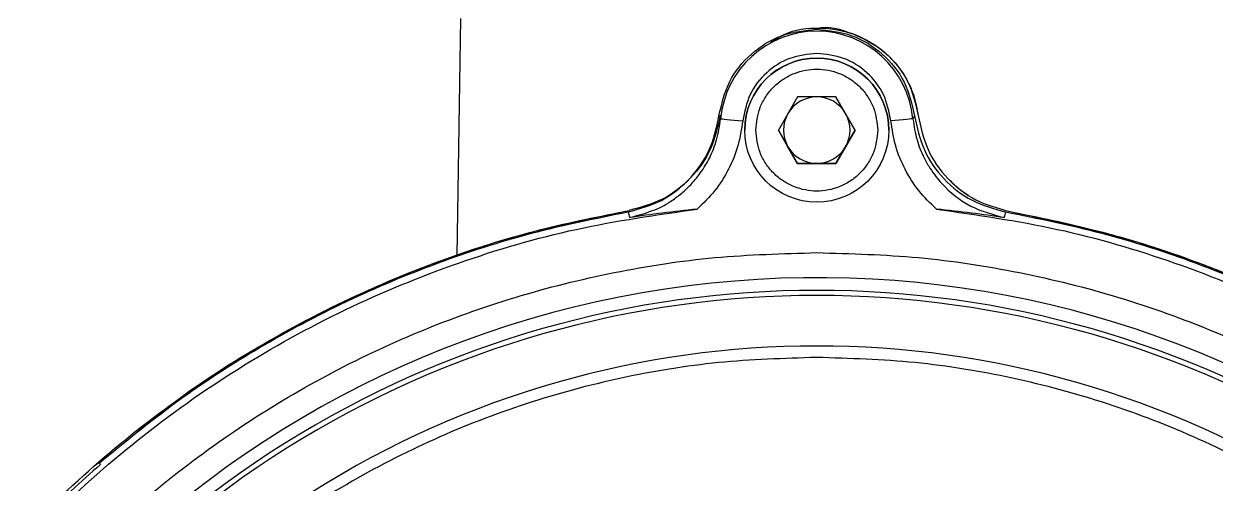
# Model space of a CAD drawing. Header units: millimetres. Extents: x 2223 to 4172, y 741 to 2119.
# Drawn here: x 2763.5 to 2871, y 1926.1 to 1967.5 of the extents above; entities that cross this region are included whole.
import ezdxf

# ---------------------------------------------------------------- set-up
doc = ezdxf.new("R2010")
doc.units = ezdxf.units.MM

msp = doc.modelspace()

# ---------------------------------------------------------------- linework, layer by layer
at = {"color": 7, "linetype": 'Continuous', "lineweight": 25}
for p, q in [((2802.907, 1967.993), (2802.581, 1946.625)), ((2833.329, 1960.923), (2831.597, 1957.923)), ((2836.793, 1960.923), (2833.329, 1960.923)), ((2838.525, 1957.923), (2836.793, 1960.923)), ((2826.236, 1959.199), (2826.385, 1958.949)), ((2843.887, 1959.199), (2843.738, 1958.949)), ((2844.219, 1959.226), (2844.219, 1959.226)), ((2828.561, 1957.93), (2828.561, 1957.93)), ((2828.621, 1957.93), (2828.621, 1957.93)), ((2831.597, 1957.923), (2833.329, 1954.923)), ((2832.463, 1956.423), (2831.597, 1957.923)), ((2836.793, 1954.923), (2838.525, 1957.923)), ((2838.525, 1957.923), (2837.659, 1956.423)), ((2841.501, 1957.916), (2841.501, 1957.916)), ((2841.561, 1957.916), (2841.561, 1957.916)), ((2833.329, 1954.923), (2832.463, 1956.423)), ((2837.659, 1956.423), (2836.793, 1954.923)), ((2833.329, 1954.923), (2836.793, 1954.923)), ((2833.329, 1954.923), (2833.329, 1954.923)), ((2835.061, 1954.923), (2833.329, 1954.923)), ((2836.793, 1954.923), (2835.061, 1954.923)), ((2836.793, 1954.923), (2836.793, 1954.923)), ((2818.033, 1950.548), (2818.153, 1950.032)), ((2818.146, 1950.673), (2818.146, 1950.673)), ((2852.089, 1950.548), (2851.97, 1950.032)), ((2852.393, 1950.6), (2852.393, 1950.6)), ((2770.047, 1927.772), (2770.352, 1928.012)), ((2770.307, 1927.878), (2770.419, 1927.766))]:
    msp.add_line(p, q, dxfattribs=at)
at = {"color": 7, "linetype": 'Continuous', "lineweight": 25, "flags": 128}
for points in [[(2826.385, 1958.949), (2826.429, 1958.945), (2826.546, 1958.934), (2826.732, 1958.916), (2826.98, 1958.893), (2827.28, 1958.864), (2827.622, 1958.832), (2827.991, 1958.797), (2828.375, 1958.761)], [(2843.738, 1958.949), (2843.694, 1958.945), (2843.576, 1958.934), (2843.39, 1958.916), (2843.143, 1958.893), (2842.842, 1958.864), (2842.501, 1958.832), (2842.131, 1958.797), (2841.747, 1958.761)]]:
    msp.add_lwpolyline(points, dxfattribs=at)
at = {"color": 7, "linetype": 'Continuous', "lineweight": 25}
msp.add_circle((2835.061, 1957.923), 6.5, dxfattribs=at)
for centre, radius, start, end in [((2835.061, 1958.129), 8.715, 5.40246, 174.59754), ((2835.061, 1957.923), 6.5, 0, 179.93876), ((2835.061, 1957.923), 3, 90, 150), ((2835.061, 1957.923), 3, 30, 90), ((2835.061, 1957.923), 3, 150, 210), ((2835.061, 1957.923), 3, 330, 30), ((2835.061, 1957.923), 3, 210, 270), ((2835.061, 1957.923), 3, 270, 330), ((2816.438, 1960.526), 10, 302.62258, 314.66639), ((2854.144, 1960.445), 10, 225.08863, 237.13271), ((2835.061, 1853.128), 91.48, 295.79271, 180), ((2835.061, 1853.128), 90.341, 353.64897, 186.35103), ((2835.061, 1853.128), 89.875, 353.64897, 186.35103), ((2835.061, 1853.128), 85.319, 353.33017, 186.66983)]:
    msp.add_arc(centre, radius, start, end, dxfattribs=at)
for points, knots in [([(2830.889, 1965.815), (2831.289, 1966.082), (2832.593, 1966.952), (2835.326, 1967.29), (2838.556, 1966.735), (2841.375, 1965.007), (2843.48, 1962.415), (2843.973, 1960.289), (2844.219, 1959.226)], [0, 0, 0, 0, 0.08145643, 0.26516514, 0.44887386, 0.63258257, 0.81629129, 1, 1, 1, 1]), ([(2835.068, 1967.125), (2835.071, 1967.125), (2836.124, 1967.34), (2838.376, 1966.709), (2840.574, 1965.532), (2841.837, 1964.323), (2842.473, 1963.578), (2843.178, 1962.527), (2843.873, 1961.082), (2844.099, 1959.866), (2844.219, 1959.226)], [0, 0, 0, 0, 0.0006179, 0.2439913, 0.4980561, 0.5655985, 0.6396073, 0.7200812, 0.8527937, 1, 1, 1, 1]), ([(2829.561, 1957.923), (2829.634, 1958.615), (2829.747, 1959.679), (2830.433, 1960.96), (2831.143, 1961.84), (2832.024, 1962.555), (2833.305, 1963.219), (2835.061, 1963.556), (2836.817, 1963.219), (2838.097, 1962.555), (2838.979, 1961.84), (2839.688, 1960.96), (2840.374, 1959.679), (2840.487, 1958.615), (2840.561, 1957.923)], [0, 0, 0, 0, 0.1197284, 0.1841803, 0.25, 0.3158197, 0.3802716, 0.5, 0.6197284, 0.6841803, 0.75, 0.8158197, 0.8802716, 1, 1, 1, 1]), ([(2818.033, 1950.548), (2819.065, 1950.83), (2821.127, 1951.391), (2823.671, 1953.409), (2825.553, 1956.059), (2826.008, 1958.152), (2826.236, 1959.199)], [0, 0, 0, 0, 0.2500466, 0.4994486, 0.7493959, 1, 1, 1, 1]), ([(2818.153, 1950.032), (2819.187, 1950.307), (2820.579, 1950.677), (2822.114, 1951.632), (2822.994, 1952.31), (2823.833, 1953.126), (2824.659, 1954.144), (2825.441, 1955.455), (2826.103, 1957.085), (2826.288, 1958.308), (2826.385, 1958.949)], [0, 0, 0, 0, 0.24428957, 0.32903605, 0.41448985, 0.50012501, 0.59799237, 0.71577027, 0.85107242, 1, 1, 1, 1]), ([(2828.375, 1958.761), (2828.261, 1958.001), (2828.032, 1956.486), (2827.145, 1954.358), (2825.926, 1952.401), (2824.824, 1951.336), (2824.272, 1950.802)], [0, 0, 0, 0, 0.2507669, 0.5000113, 0.749245, 1, 1, 1, 1]), ([(2845.851, 1950.802), (2845.298, 1951.336), (2844.197, 1952.401), (2842.977, 1954.358), (2842.091, 1956.486), (2841.862, 1958.001), (2841.747, 1958.761)], [0, 0, 0, 0, 0.250755, 0.4999887, 0.7492331, 1, 1, 1, 1]), ([(2843.738, 1958.949), (2843.834, 1958.308), (2844.019, 1957.085), (2844.621, 1955.606), (2845.236, 1954.517), (2845.778, 1953.751), (2846.873, 1952.463), (2848.832, 1950.883), (2850.939, 1950.311), (2851.97, 1950.032)], [0, 0, 0, 0, 0.1490589, 0.284486, 0.365253, 0.4374072, 0.5004523, 0.7554674, 1, 1, 1, 1]), ([(2843.887, 1959.199), (2844.113, 1958.154), (2844.566, 1956.065), (2846.444, 1953.417), (2848.989, 1951.395), (2851.055, 1950.831), (2852.089, 1950.548)], [0, 0, 0, 0, 0.2500652, 0.4994456, 0.7493864, 1, 1, 1, 1]), ([(2840.561, 1957.923), (2840.487, 1957.231), (2840.374, 1956.167), (2839.688, 1954.886), (2838.979, 1954.006), (2838.097, 1953.292), (2836.817, 1952.628), (2835.061, 1952.29), (2833.305, 1952.628), (2832.024, 1953.292), (2831.143, 1954.006), (2830.433, 1954.886), (2829.747, 1956.167), (2829.634, 1957.231), (2829.561, 1957.923)], [0, 0, 0, 0, 0.1197284, 0.1841803, 0.25, 0.3158197, 0.3802716, 0.5, 0.6197284, 0.6841803, 0.75, 0.8158197, 0.8802716, 1, 1, 1, 1]), ([(2773.753, 1930.703), (2775.022, 1931.737), (2778.762, 1934.785), (2785.489, 1938.96), (2793.662, 1943.219), (2801.89, 1946.53), (2810.026, 1949.065), (2815.478, 1950.145), (2818.146, 1950.673)], [0, 0, 0, 0, 0.0997459, 0.2940675, 0.4812543, 0.6613057, 0.8342211, 1, 1, 1, 1]), ([(2824.272, 1950.802), (2823.204, 1950.682), (2821.057, 1950.441), (2819.124, 1950.169), (2818.153, 1950.032)], [0, 0, 0, 0, 0.4975573, 1, 1, 1, 1]), ([(2851.97, 1950.032), (2850.999, 1950.169), (2849.065, 1950.441), (2846.919, 1950.682), (2845.851, 1950.802)], [0, 0, 0, 0, 0.50244267, 1, 1, 1, 1]), ([(2852.393, 1950.6), (2855.059, 1950.06), (2860.505, 1948.957), (2868.63, 1946.389), (2876.842, 1943.039), (2885.008, 1938.761), (2892.783, 1933.801), (2897.5, 1929.878), (2899.766, 1927.994)], [0, 0, 0, 0, 0.1535242, 0.3136607, 0.480409, 0.6537687, 0.8337391, 1, 1, 1, 1])]:
    msp.add_open_spline(points, degree=3, knots=knots, dxfattribs=at)
for points in [[(2826.236, 1959.199), (2826.478, 1960.253), (2826.962, 1962.361), (2829.049, 1964.915), (2831.835, 1966.679), (2833.986, 1966.906), (2835.061, 1967.019)], [(2835.061, 1967.019), (2836.137, 1966.906), (2838.287, 1966.679), (2841.074, 1964.915), (2843.16, 1962.361), (2843.645, 1960.253), (2843.887, 1959.199)], [(2835.061, 1964.844), (2834.234, 1964.755), (2832.58, 1964.577), (2830.449, 1963.198), (2828.875, 1961.206), (2828.542, 1959.576), (2828.375, 1958.761)], [(2841.747, 1958.761), (2841.581, 1959.576), (2841.248, 1961.206), (2839.674, 1963.198), (2837.543, 1964.577), (2835.888, 1964.755), (2835.061, 1964.844)], [(2826.358, 1959.264), (2826.127, 1958.224), (2825.664, 1956.142), (2823.775, 1953.512), (2821.233, 1951.506), (2819.175, 1950.951), (2818.146, 1950.673)], [(2844.219, 1959.226), (2844.445, 1958.184), (2844.898, 1956.101), (2846.776, 1953.463), (2849.31, 1951.446), (2851.365, 1950.882), (2852.393, 1950.6)], [(2737.388, 1863.918), (2737.912, 1867.57), (2738.96, 1874.873), (2742.079, 1885.516), (2746.287, 1895.759), (2751.643, 1905.46), (2758.047, 1914.499), (2765.429, 1922.761), (2773.691, 1930.142), (2782.73, 1936.547), (2792.431, 1941.902), (2802.674, 1946.11), (2813.317, 1949.23), (2820.62, 1950.278), (2824.272, 1950.802)], [(2737.59, 1870.461), (2738.277, 1873.755), (2739.649, 1880.344), (2742.97, 1889.896), (2747.174, 1899.079), (2752.31, 1907.782), (2758.299, 1915.919), (2765.087, 1923.403), (2772.6, 1930.159), (2780.762, 1936.113), (2789.487, 1941.212), (2798.688, 1945.376), (2808.255, 1948.656), (2814.849, 1950.001), (2818.146, 1950.673)], [(2770.307, 1927.878), (2772.604, 1929.765), (2777.197, 1933.539), (2784.697, 1938.385), (2792.569, 1942.585), (2800.797, 1946.032), (2809.292, 1948.785), (2815.119, 1949.961), (2818.033, 1950.548)], [(2845.851, 1950.802), (2849.502, 1950.278), (2856.806, 1949.23), (2867.449, 1946.11), (2877.692, 1941.902), (2887.393, 1936.547), (2896.432, 1930.142), (2904.694, 1922.761), (2912.075, 1914.499), (2918.48, 1905.46), (2923.835, 1895.759), (2928.043, 1885.516), (2931.163, 1874.873), (2932.211, 1867.57), (2932.735, 1863.918)], [(2852.089, 1950.548), (2855.003, 1949.961), (2860.831, 1948.785), (2869.325, 1946.032), (2877.554, 1942.585), (2885.425, 1938.385), (2892.926, 1933.539), (2897.519, 1929.765), (2899.815, 1927.878)], [(2852.393, 1950.6), (2855.688, 1949.913), (2862.276, 1948.541), (2871.828, 1945.22), (2881.012, 1941.016), (2889.715, 1935.88), (2897.851, 1929.891), (2905.336, 1923.103), (2912.091, 1915.59), (2918.046, 1907.428), (2923.144, 1898.703), (2927.309, 1889.502), (2930.589, 1879.935), (2931.933, 1873.341), (2932.605, 1870.044)], [(2741.321, 1853.129), (2741.408, 1856.196), (2741.582, 1862.332), (2742.985, 1871.446), (2745.21, 1880.384), (2748.318, 1889.059), (2752.256, 1897.389), (2756.994, 1905.292), (2762.482, 1912.693), (2768.67, 1919.52), (2775.497, 1925.707), (2782.898, 1931.196), (2790.801, 1935.933), (2799.131, 1939.872), (2807.806, 1942.98), (2816.744, 1945.205), (2825.858, 1946.608), (2831.994, 1946.782), (2835.061, 1946.869)], [(2835.061, 1946.869), (2838.129, 1946.782), (2844.264, 1946.608), (2853.378, 1945.205), (2862.316, 1942.98), (2870.992, 1939.872), (2879.321, 1935.933), (2887.224, 1931.196), (2894.625, 1925.707), (2901.452, 1919.52), (2907.64, 1912.693), (2913.129, 1905.292), (2917.866, 1897.389), (2921.805, 1889.059), (2924.912, 1880.384), (2927.137, 1871.446), (2928.541, 1862.332), (2928.715, 1856.196), (2928.802, 1853.129)], [(2835.061, 1937.414), (2832.099, 1937.324), (2826.173, 1937.143), (2817.384, 1935.688), (2808.791, 1933.383), (2800.49, 1930.169), (2792.573, 1926.103), (2785.128, 1921.225), (2778.238, 1915.591), (2771.979, 1909.263), (2766.421, 1902.312), (2761.625, 1894.814), (2757.645, 1886.853), (2754.526, 1878.517), (2752.298, 1869.899), (2751.006, 1861.096), (2750.582, 1852.197), (2751.091, 1846.291), (2751.345, 1843.338)], [(2918.777, 1843.338), (2919.032, 1846.291), (2919.541, 1852.197), (2919.116, 1861.096), (2917.825, 1869.899), (2915.596, 1878.517), (2912.477, 1886.853), (2908.497, 1894.814), (2903.702, 1902.312), (2898.144, 1909.263), (2891.885, 1915.591), (2884.995, 1921.225), (2877.55, 1926.103), (2869.633, 1930.169), (2861.331, 1933.383), (2852.739, 1935.688), (2843.949, 1937.143), (2838.024, 1937.324), (2835.061, 1937.414)], [(2770.419, 1927.766), (2768.663, 1926.19), (2765.152, 1923.038), (2762, 1919.527), (2760.423, 1917.771)]]:
    msp.add_open_spline(points, degree=3, dxfattribs=at)

doc.saveas('drawing.dxf')
